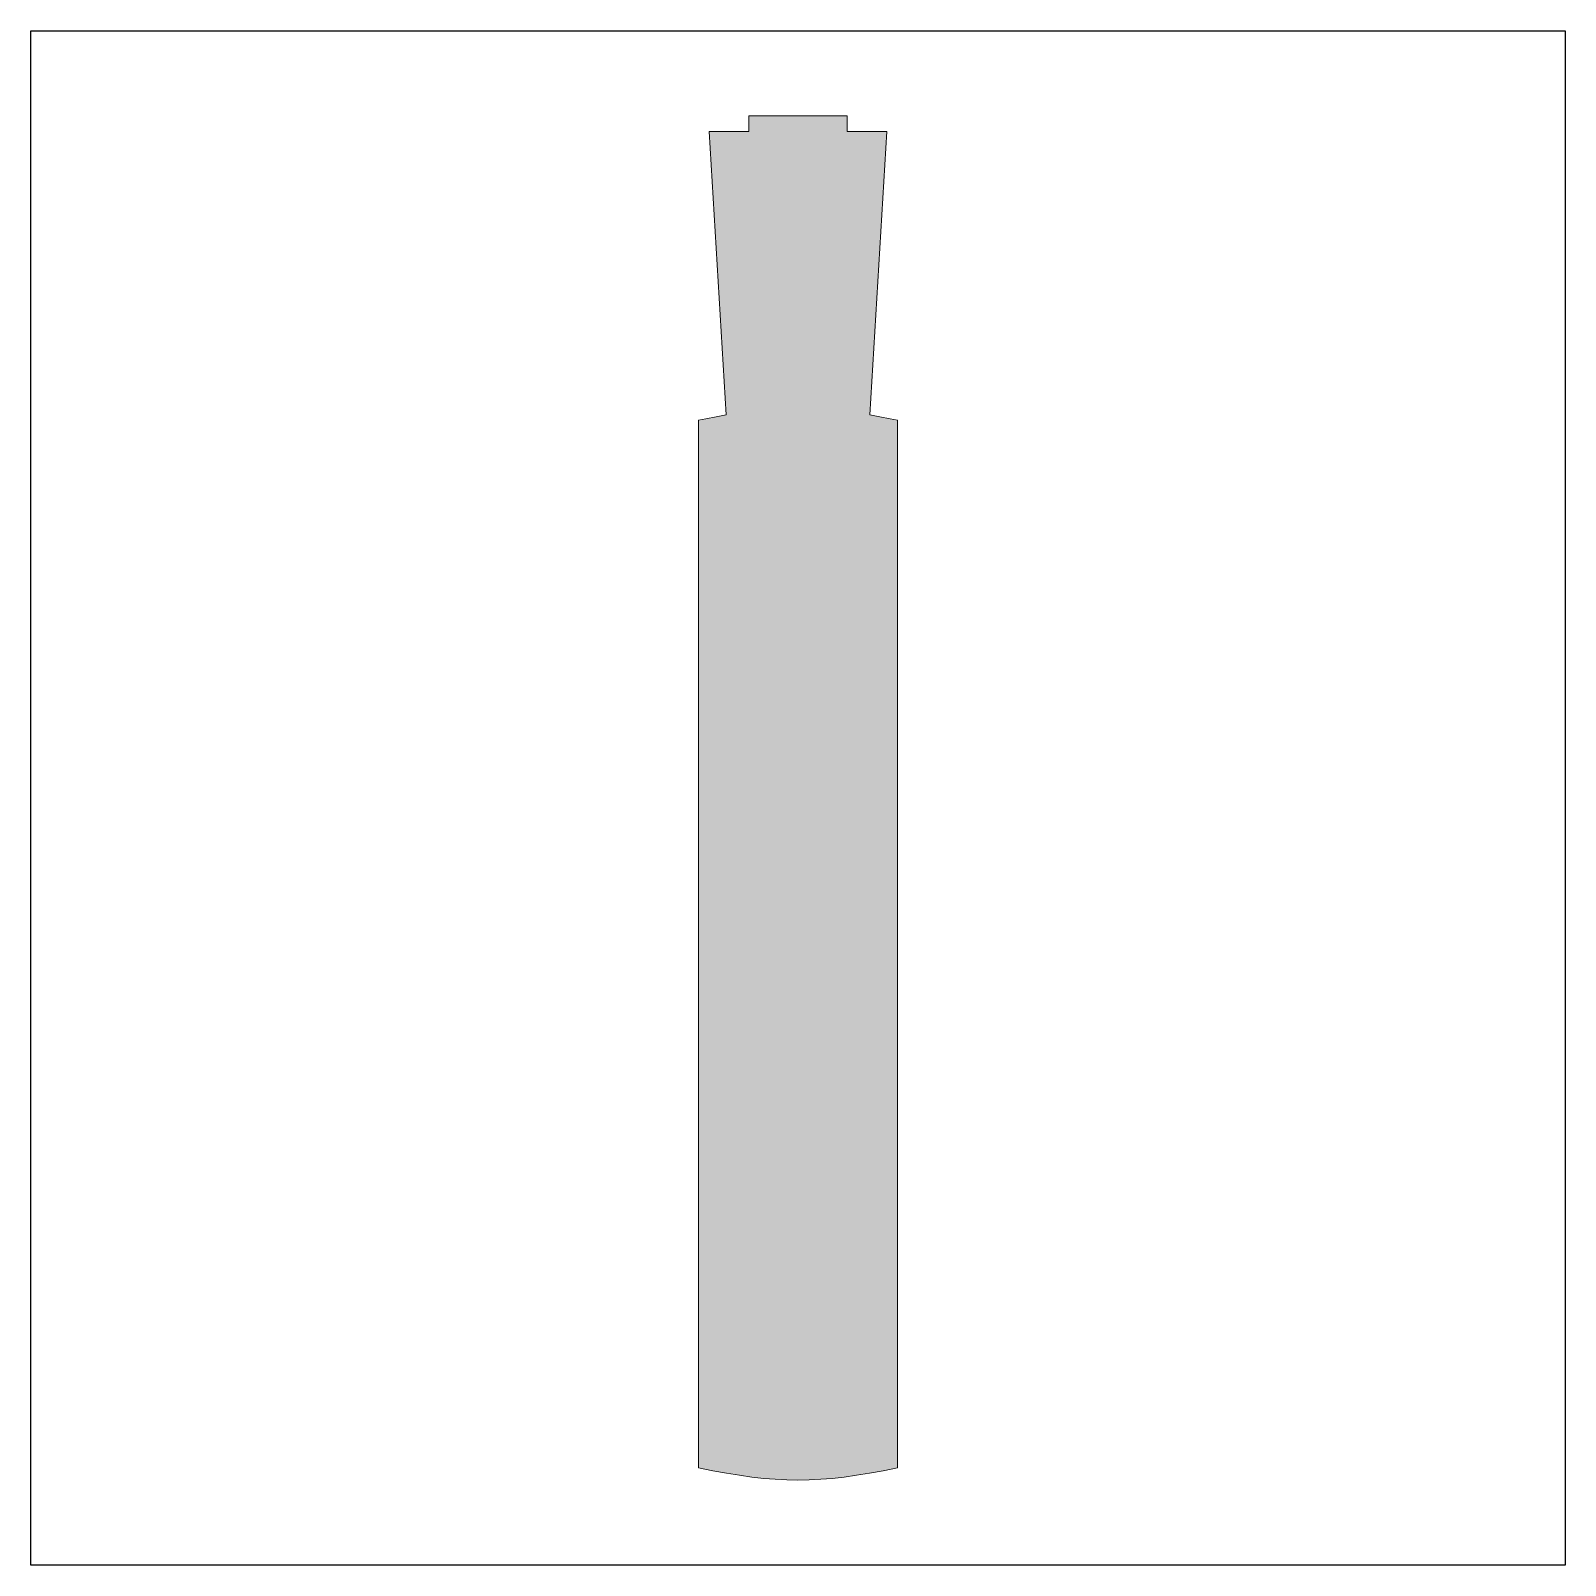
# Model space of a CAD drawing. Header units: inches. Extents: x 0 to 114, y 0 to 114.
import ezdxf

# ---------------------------------------------------------------- set-up
doc = ezdxf.new("R2010")
doc.units = ezdxf.units.IN
doc.header["$MEASUREMENT"] = 0
doc.layers.add('Image Background', color=7, linetype='Continuous')
doc.layers.add('Layer 1', color=7, linetype='Continuous')
picture_1 = doc.add_image_def('image1.png', size_in_pixel=(1350, 1350))

msp = doc.modelspace()

# ---------------------------------------------------------------- hatches: boundary and pattern name
at = {"layer": 'Layer 1', "true_color": 0xf9cd41}
h = msp.add_hatch(color=53, dxfattribs=at)
h.dxf.hatch_style = 2
edge = h.paths.add_edge_path()
edge.add_spline(control_points=[(63.76, 106.78), (63.76, 106.78), (60.81, 106.78), (60.81, 106.78), (60.81, 106.78), (60.81, 107.95), (60.81, 107.95), (60.81, 107.95), (53.49, 107.95), (53.49, 107.95), (53.49, 107.95), (53.49, 106.78), (53.49, 106.78), (53.49, 106.78), (50.54, 106.78), (50.54, 106.78), (50.54, 106.78), (51.8, 85.69), (51.8, 85.69), (51.15, 85.57), (50.47, 85.44), (49.74, 85.29), (49.74, 59.28), (49.74, 33.27), (49.74, 7.25), (55.61, 6.05), (58.69, 6.05), (64.56, 7.25), (64.56, 33.27), (64.56, 59.28), (64.56, 85.29), (63.83, 85.44), (63.15, 85.57), (62.5, 85.68), (62.5, 85.68), (63.76, 106.78), (63.76, 106.78)], knot_values=[0, 0, 0, 0, 1, 1, 1, 2, 2, 2, 3, 3, 3, 4, 4, 4, 5, 5, 5, 6, 6, 6, 7, 7, 7, 8, 8, 8, 9, 9, 9, 10, 10, 10, 11, 11, 11, 12, 12, 12, 12], degree=3, periodic=1)

# ---------------------------------------------------------------- linework, layer by layer
at = {"layer": 'Layer 1', "lineweight": 0}
msp.add_open_spline([(63.76, 106.78), (63.76, 106.78), (60.81, 106.78), (60.81, 106.78), (60.81, 106.78), (60.81, 107.95), (60.81, 107.95), (60.81, 107.95), (53.49, 107.95), (53.49, 107.95), (53.49, 107.95), (53.49, 106.78), (53.49, 106.78), (53.49, 106.78), (50.54, 106.78), (50.54, 106.78), (50.54, 106.78), (51.8, 85.69), (51.8, 85.69), (51.15, 85.57), (50.47, 85.44), (49.74, 85.29), (49.74, 59.28), (49.74, 33.27), (49.74, 7.25), (55.61, 6.05), (58.69, 6.05), (64.56, 7.25), (64.56, 33.27), (64.56, 59.28), (64.56, 85.29), (63.83, 85.44), (63.15, 85.57), (62.5, 85.68), (62.5, 85.68), (63.76, 106.78), (63.76, 106.78)], degree=3, knots=[0, 0, 0, 0, 1, 1, 1, 2, 2, 2, 3, 3, 3, 4, 4, 4, 5, 5, 5, 6, 6, 6, 7, 7, 7, 8, 8, 8, 9, 9, 9, 10, 10, 10, 11, 11, 11, 12, 12, 12, 12], dxfattribs=at)

# ---------------------------------------------------------------- pictures from other files: only their frames are drawn
at = {"layer": 'Image Background'}
image = msp.add_image(picture_1, insert=(0, 0), size_in_units=(114.3, 114.3), dxfattribs=at)

doc.saveas('drawing.dxf')
